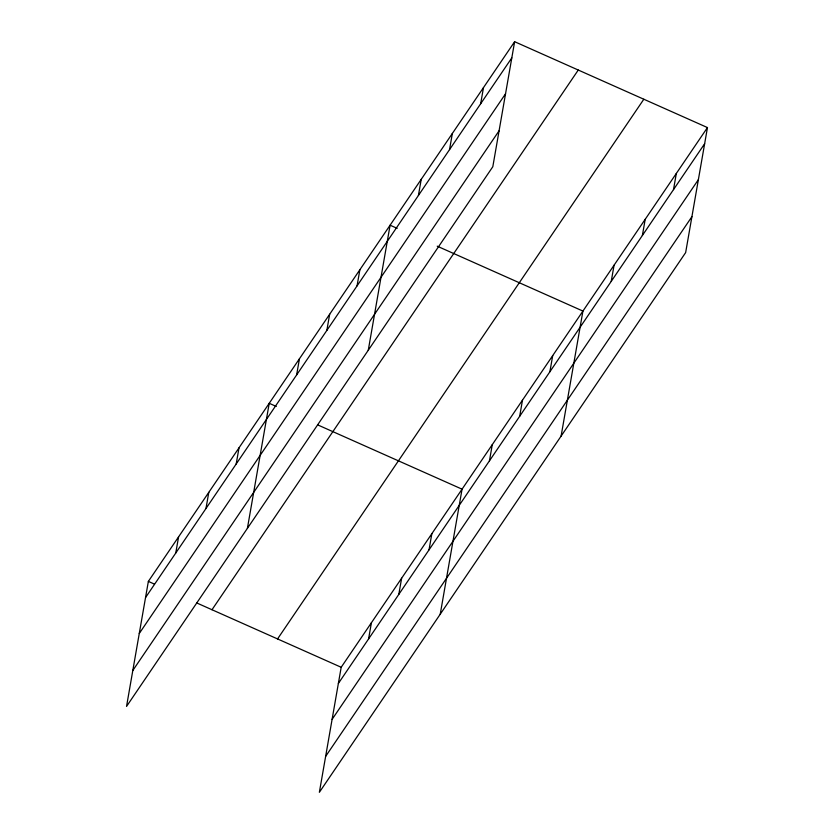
<?xml version="1.0" encoding="UTF-8"?>
<svg xmlns="http://www.w3.org/2000/svg" width="834" height="834" viewBox="0 0 834 834"><rect width="100%" height="100%" fill="white"/><g stroke="black" fill="none" stroke-linecap="round" stroke-linejoin="round"><path stroke-width="1.25" d="M514.63 41.7L148.358 581.402L126.539 706.429L492.811 166.727L514.63 41.7L707.461 127.571L685.642 252.598L319.37 792.3L341.189 667.273L707.461 127.571M175.755 553.036L178.58 536.877M205.977 508.511L208.792 492.352M236.189 463.985L239.014 447.827M247.406 528.329L269.226 403.302L276.294 406.45M296.623 374.935L299.448 358.776M326.845 330.41L329.659 314.251M357.056 285.885L359.881 269.726M368.274 350.228L390.093 225.201L397.172 228.349M418.407 195.49L421.233 179.32M449.536 149.609L452.362 133.45M368.586 638.917L371.411 622.748M480.676 103.739L483.491 87.57M398.808 594.392L401.623 578.223M429.02 549.867L431.845 533.697M440.237 614.199L462.057 489.172L317.546 424.819M489.454 460.816L492.279 444.647M519.676 416.291L522.491 400.122M549.887 371.766L552.713 355.597M561.105 436.099L582.924 311.072L437.235 246.186M611.239 281.36L614.064 265.202M642.378 235.49L645.193 219.321M673.507 189.61L676.332 173.451M145.543 597.561L511.805 57.869M139.268 633.486L505.54 93.794M132.804 670.505L499.076 130.802M211.992 609.737L578.264 70.035M277.555 638.938L643.827 99.236M338.375 683.442L704.636 143.74M332.099 719.367L698.371 179.664M325.646 756.375L691.907 216.673M148.358 581.402L154.248 584.019M196.678 602.919L341.189 667.273"/></g></svg>
